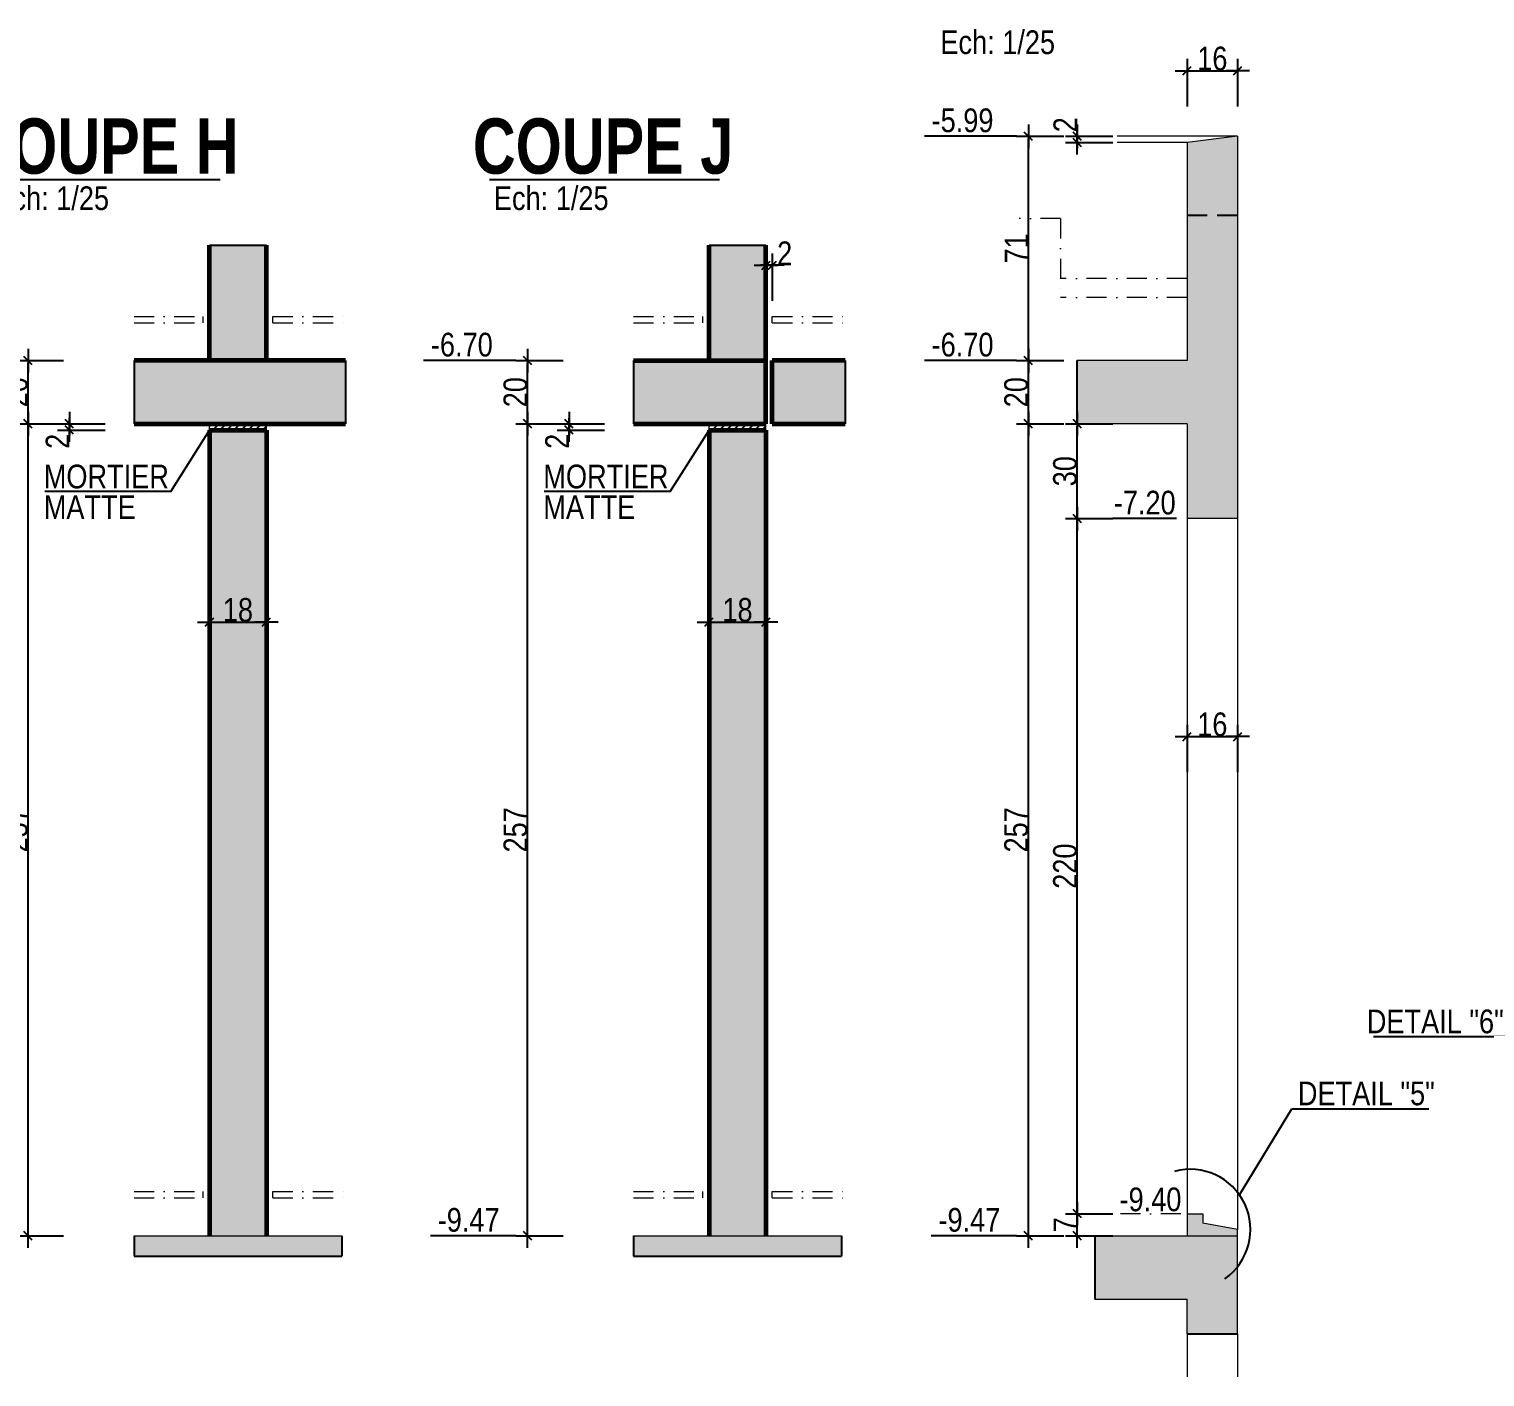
# Model space of a CAD drawing. Header units: millimetres. Extents: x 0 to 26881, y -27198 to -22998.
# Drawn here: x 25099 to 26020, y -24901 to -24048 of the extents above; entities that cross this region are included whole.
import ezdxf
from ezdxf.enums import TextEntityAlignment as Align

# ---------------------------------------------------------------- set-up
doc = ezdxf.new("R2010")
doc.units = ezdxf.units.MM
doc.linetypes.add('CACHEX2', pattern=[19.05, 12.7, -6.35])
doc.linetypes.add('TIRETPTX2', pattern=[50.8, 25.4, -12.7, 0, -12.7])
for name, color, linetype in [('01_cote_gen', 4, 'Continuous'), ('01_linteaux', 2, 'Continuous'), ('01_murs_sup', 2, 'CACHEX2'), ('01_poch_BN', 9, 'Continuous'), ('01_poch_murs', 253, 'Continuous'), ('01_texte', 230, 'Continuous'), ('AA_COTES', 2, 'Continuous')]:
    doc.layers.add(name, color=color, linetype=linetype)
doc.layers.add('01_murs_coup', color=5, linetype='Continuous', lineweight=60)
doc.layers.add('01_tram_axes', color=2, linetype='TIRETPTX2', lineweight=9)
doc.styles.add('ARIAL NA', font='ARIALN.TTF')
doc.styles.add('impact', font='impact.ttf')
doc.styles.add('STYLE2', font='ARIALN.TTF')
doc.dimstyles.new('JB25', dxfattribs={"dimscale": 0.1, "dimtxt": 150, "dimasz": 15, "dimexe": 0.1, "dimexo": 0.1, "dimgap": 0.09, "dimtad": 1, "dimdec": 1, "dimlfac": 0.5, "dimdsep": 46, "dimtxsty": 'STYLE2', "dimblk1": 'BOND_G', "dimblk2": 'BOND_D', "dimsah": 1, "dimcen": 1.5, "dimdle": 0.01, "dimse1": 1, "dimse2": 1, "dimclrd": 4, "dimclre": 2, "dimclrt": 6, "dimazin": 2, "dimtfac": 2.333333, "dimtdec": 1, "dimtix": 1, "dimtmove": 2, "dimatfit": 3, "dimldrblk": 'BOND_G', "dimfxl": 1, "dimtolj": 1, "dimtzin": 0, "dimarcsym": 0})

# ---------------------------------------------------------------- blocks, each defined once
blk = doc.blocks.new('BOND_G')
at = {"layer": 'AA_COTES', "color": 0}
for p, q in [((0, -5), (0, 15)), ((5, 0), (-5, 0)), ((1.77, 1.77), (-1.77, -1.77))]:
    blk.add_line(p, q, dxfattribs=at)
blk = doc.blocks.new('BOND_D')
at = {"layer": 'AA_COTES', "color": 0}
for p, q in [((5, 0), (-5, 0)), ((-1.77, -1.77), (1.77, 1.77)), ((0, 5), (0, -15))]:
    blk.add_line(p, q, dxfattribs=at)
blk = doc.blocks.new('*D3647')
at = {"layer": '01_cote_gen', "color": 4, "lineweight": -2, "ltscale": 0.1, "transparency": 16777216}
blk.add_line((25098.32, -24810.5), (25098.32, -24299.5), dxfattribs=at)
at = {"layer": 'Defpoints', "color": 0, "ltscale": 0.1, "transparency": 16777216}
for p in [(25098.32, -24298), (25165.38, -24298), (25165.38, -24812)]:
    blk.add_point(p, dxfattribs=at)
at = {"layer": '01_cote_gen', "color": 4, "lineweight": -2, "ltscale": 0.1, "transparency": 16777216, "xscale": 1.5, "yscale": 1.5, "zscale": 1.5}
for name, p, rotation in [('BOND_D', (25098.32, -24298), 90), ('BOND_G', (25098.32, -24812), 270)]:
    blk.add_blockref(name, p, dxfattribs=dict(at, rotation=rotation))
at = {"layer": '01_cote_gen', "color": 6, "ltscale": 0.1, "transparency": 16777216, "insert": (25090.65, -24555), "char_height": 15, "attachment_point": 5, "rotation": 90, "style": 'STYLE2'}
blk.add_mtext('\\A1;257', dxfattribs=at)
blk = doc.blocks.new('*D3648')
at = {"layer": '01_cote_gen', "color": 4, "lineweight": -2, "ltscale": 0.1, "transparency": 16777216}
blk.add_line((25098.32, -24296.5), (25098.32, -24259.5), dxfattribs=at)
at = {"layer": 'Defpoints', "color": 0, "ltscale": 0.1, "transparency": 16777216}
for p in [(25098.32, -24258), (25165.38, -24258), (25165.38, -24298)]:
    blk.add_point(p, dxfattribs=at)
at = {"layer": '01_cote_gen', "color": 4, "lineweight": -2, "ltscale": 0.1, "transparency": 16777216, "xscale": 1.5, "yscale": 1.5, "zscale": 1.5}
for name, p, rotation in [('BOND_D', (25098.32, -24258), 90), ('BOND_G', (25098.32, -24298), 270)]:
    blk.add_blockref(name, p, dxfattribs=dict(at, rotation=rotation))
at = {"layer": '01_cote_gen', "color": 6, "ltscale": 0.1, "transparency": 16777216, "insert": (25090.65, -24278), "char_height": 15, "attachment_point": 5, "rotation": 90, "style": 'STYLE2'}
blk.add_mtext('\\A1;20', dxfattribs=at)
blk = doc.blocks.new('*D3649')
at = {"layer": '01_cote_gen', "color": 4, "lineweight": -2, "ltscale": 0.1, "transparency": 16777216}
blk.add_line((25124.51, -24300.5), (25124.51, -24299.5), dxfattribs=at)
at = {"layer": 'Defpoints', "color": 0, "ltscale": 0.1, "transparency": 16777216}
for p in [(25124.51, -24298), (25231.14, -24298), (25231.14, -24302)]:
    blk.add_point(p, dxfattribs=at)
at = {"layer": '01_cote_gen', "color": 4, "lineweight": -2, "ltscale": 0.1, "transparency": 16777216, "xscale": 1.5, "yscale": 1.5, "zscale": 1.5}
for name, p, rotation in [('BOND_D', (25124.51, -24298), 90), ('BOND_G', (25124.51, -24302), 270)]:
    blk.add_blockref(name, p, dxfattribs=dict(at, rotation=rotation))
at = {"layer": '01_cote_gen', "color": 6, "ltscale": 0.1, "transparency": 16777216, "insert": (25116.97, -24309.07), "char_height": 15, "attachment_point": 5, "rotation": 90, "style": 'STYLE2'}
blk.add_mtext('\\A1;2', dxfattribs=at)
blk = doc.blocks.new('*D3650')
at = {"layer": '01_cote_gen', "color": 4, "lineweight": -2, "ltscale": 0.1, "transparency": 16777216}
blk.add_line((25214.64, -24423.53), (25247.64, -24423.53), dxfattribs=at)
at = {"layer": 'Defpoints', "color": 0, "ltscale": 0.1, "transparency": 16777216}
for p in [(25213.14, -24419.19), (25249.14, -24419.19), (25249.14, -24423.53)]:
    blk.add_point(p, dxfattribs=at)
at = {"layer": '01_cote_gen', "color": 4, "lineweight": -2, "ltscale": 0.1, "transparency": 16777216, "xscale": 1.5, "yscale": 1.5, "zscale": 1.5, "rotation": 180}
blk.add_blockref('BOND_G', (25213.14, -24423.53), dxfattribs=at)
at = {"layer": '01_cote_gen', "color": 4, "lineweight": -2, "ltscale": 0.1, "transparency": 16777216, "xscale": 1.5, "yscale": 1.5, "zscale": 1.5}
blk.add_blockref('BOND_D', (25249.14, -24423.53), dxfattribs=at)
at = {"layer": '01_cote_gen', "color": 6, "ltscale": 0.1, "transparency": 16777216, "insert": (25231.14, -24415.87), "char_height": 15, "attachment_point": 5, "style": 'STYLE2'}
blk.add_mtext('\\A1;18', dxfattribs=at)
blk = doc.blocks.new('*D3643')
at = {"layer": '01_cote_gen', "color": 4, "lineweight": -2, "ltscale": 0.1, "transparency": 16777216}
blk.add_line((25414.49, -24810.5), (25414.49, -24299.5), dxfattribs=at)
at = {"layer": 'Defpoints', "color": 0, "ltscale": 0.1, "transparency": 16777216}
for p in [(25414.49, -24298), (25569.32, -24298), (25481.55, -24812)]:
    blk.add_point(p, dxfattribs=at)
at = {"layer": '01_cote_gen', "color": 4, "lineweight": -2, "ltscale": 0.1, "transparency": 16777216, "xscale": 1.5, "yscale": 1.5, "zscale": 1.5}
for name, p, rotation in [('BOND_D', (25414.49, -24298), 90), ('BOND_G', (25414.49, -24812), 270)]:
    blk.add_blockref(name, p, dxfattribs=dict(at, rotation=rotation))
at = {"layer": '01_cote_gen', "color": 6, "ltscale": 0.1, "transparency": 16777216, "insert": (25406.82, -24555), "char_height": 15, "attachment_point": 5, "rotation": 90, "style": 'STYLE2'}
blk.add_mtext('\\A1;257', dxfattribs=at)
blk = doc.blocks.new('*D3642')
at = {"layer": '01_cote_gen', "color": 4, "lineweight": -2, "ltscale": 0.1, "transparency": 16777216}
blk.add_line((25414.49, -24296.5), (25414.49, -24259.5), dxfattribs=at)
at = {"layer": 'Defpoints', "color": 0, "ltscale": 0.1, "transparency": 16777216}
for p in [(25414.49, -24258), (25481.55, -24258), (25481.55, -24298)]:
    blk.add_point(p, dxfattribs=at)
at = {"layer": '01_cote_gen', "color": 4, "lineweight": -2, "ltscale": 0.1, "transparency": 16777216, "xscale": 1.5, "yscale": 1.5, "zscale": 1.5}
for name, p, rotation in [('BOND_D', (25414.49, -24258), 90), ('BOND_G', (25414.49, -24298), 270)]:
    blk.add_blockref(name, p, dxfattribs=dict(at, rotation=rotation))
at = {"layer": '01_cote_gen', "color": 6, "ltscale": 0.1, "transparency": 16777216, "insert": (25406.82, -24278), "char_height": 15, "attachment_point": 5, "rotation": 90, "style": 'STYLE2'}
blk.add_mtext('\\A1;20', dxfattribs=at)
blk = doc.blocks.new('*D3644')
at = {"layer": '01_cote_gen', "color": 4, "lineweight": -2, "ltscale": 0.1, "transparency": 16777216}
blk.add_line((25440.68, -24300.5), (25440.68, -24299.5), dxfattribs=at)
at = {"layer": 'Defpoints', "color": 0, "ltscale": 0.1, "transparency": 16777216}
for p in [(25440.68, -24298), (25547.32, -24298), (25547.32, -24302)]:
    blk.add_point(p, dxfattribs=at)
at = {"layer": '01_cote_gen', "color": 4, "lineweight": -2, "ltscale": 0.1, "transparency": 16777216, "xscale": 1.5, "yscale": 1.5, "zscale": 1.5}
for name, p, rotation in [('BOND_D', (25440.68, -24298), 90), ('BOND_G', (25440.68, -24302), 270)]:
    blk.add_blockref(name, p, dxfattribs=dict(at, rotation=rotation))
at = {"layer": '01_cote_gen', "color": 6, "ltscale": 0.1, "transparency": 16777216, "insert": (25433.15, -24309.07), "char_height": 15, "attachment_point": 5, "rotation": 90, "style": 'STYLE2'}
blk.add_mtext('\\A1;2', dxfattribs=at)
blk = doc.blocks.new('*D3645')
at = {"layer": '01_cote_gen', "color": 4, "lineweight": -2, "ltscale": 0.1, "transparency": 16777216}
blk.add_line((25530.82, -24423.53), (25563.82, -24423.53), dxfattribs=at)
at = {"layer": 'Defpoints', "color": 0, "ltscale": 0.1, "transparency": 16777216}
for p in [(25529.32, -24419.19), (25565.32, -24419.19), (25565.32, -24423.53)]:
    blk.add_point(p, dxfattribs=at)
at = {"layer": '01_cote_gen', "color": 4, "lineweight": -2, "ltscale": 0.1, "transparency": 16777216, "xscale": 1.5, "yscale": 1.5, "zscale": 1.5, "rotation": 180}
blk.add_blockref('BOND_G', (25529.32, -24423.53), dxfattribs=at)
at = {"layer": '01_cote_gen', "color": 4, "lineweight": -2, "ltscale": 0.1, "transparency": 16777216, "xscale": 1.5, "yscale": 1.5, "zscale": 1.5}
blk.add_blockref('BOND_D', (25565.32, -24423.53), dxfattribs=at)
at = {"layer": '01_cote_gen', "color": 6, "ltscale": 0.1, "transparency": 16777216, "insert": (25547.32, -24415.87), "char_height": 15, "attachment_point": 5, "style": 'STYLE2'}
blk.add_mtext('\\A1;18', dxfattribs=at)
blk = doc.blocks.new('*D3646')
at = {"layer": '01_cote_gen', "color": 4, "lineweight": -2, "ltscale": 0.1, "transparency": 16777216}
blk.add_line((25566.82, -24197.62), (25567.82, -24197.62), dxfattribs=at)
at = {"layer": 'Defpoints', "color": 0, "ltscale": 0.1, "transparency": 16777216}
for p in [(25569.32, -24197.62), (25565.32, -24205.54), (25569.32, -24258)]:
    blk.add_point(p, dxfattribs=at)
at = {"layer": '01_cote_gen', "color": 4, "lineweight": -2, "ltscale": 0.1, "transparency": 16777216, "xscale": 1.5, "yscale": 1.5, "zscale": 1.5, "rotation": 180}
blk.add_blockref('BOND_G', (25565.32, -24197.62), dxfattribs=at)
at = {"layer": '01_cote_gen', "color": 4, "lineweight": -2, "ltscale": 0.1, "transparency": 16777216, "xscale": 1.5, "yscale": 1.5, "zscale": 1.5}
blk.add_blockref('BOND_D', (25569.32, -24197.62), dxfattribs=at)
at = {"layer": '01_cote_gen', "color": 6, "ltscale": 0.1, "transparency": 16777216, "insert": (25577.17, -24190.08), "char_height": 15, "attachment_point": 5, "style": 'STYLE2'}
blk.add_mtext('\\A1;2', dxfattribs=at)
blk = doc.blocks.new('*D3651')
at = {"layer": '01_cote_gen', "color": 4, "lineweight": -2, "ltscale": 0.1, "transparency": 16777216}
blk.add_line((25833.34, -24074.54), (25862.34, -24074.54), dxfattribs=at)
at = {"layer": 'Defpoints', "color": 0, "ltscale": 0.1, "transparency": 16777216}
for p in [(25863.84, -24074.54), (25863.84, -24138.67), (25831.84, -24142.67)]:
    blk.add_point(p, dxfattribs=at)
at = {"layer": '01_cote_gen', "color": 4, "lineweight": -2, "ltscale": 0.1, "transparency": 16777216, "xscale": 1.5, "yscale": 1.5, "zscale": 1.5, "rotation": 180}
blk.add_blockref('BOND_G', (25831.84, -24074.54), dxfattribs=at)
at = {"layer": '01_cote_gen', "color": 4, "lineweight": -2, "ltscale": 0.1, "transparency": 16777216, "xscale": 1.5, "yscale": 1.5, "zscale": 1.5}
blk.add_blockref('BOND_D', (25863.84, -24074.54), dxfattribs=at)
at = {"layer": '01_cote_gen', "color": 6, "ltscale": 0.1, "transparency": 16777216, "insert": (25847.84, -24066.87), "char_height": 15, "attachment_point": 5, "style": 'STYLE2'}
blk.add_mtext('\\A1;16', dxfattribs=at)
blk = doc.blocks.new('*D3652')
at = {"layer": '01_cote_gen', "color": 4, "lineweight": -2, "ltscale": 0.1, "transparency": 16777216}
blk.add_line((25762.33, -24810.5), (25762.33, -24799.5), dxfattribs=at)
at = {"layer": 'Defpoints', "color": 0, "ltscale": 0.1, "transparency": 16777216}
for p in [(25762.33, -24798), (25784.08, -24798), (25784.08, -24812)]:
    blk.add_point(p, dxfattribs=at)
at = {"layer": '01_cote_gen', "color": 4, "lineweight": -2, "ltscale": 0.1, "transparency": 16777216, "xscale": 1.5, "yscale": 1.5, "zscale": 1.5}
for name, p, rotation in [('BOND_D', (25762.33, -24798), 90), ('BOND_G', (25762.33, -24812), 270)]:
    blk.add_blockref(name, p, dxfattribs=dict(at, rotation=rotation))
at = {"layer": '01_cote_gen', "color": 6, "ltscale": 0.1, "transparency": 16777216, "insert": (25754.82, -24805), "char_height": 15, "attachment_point": 5, "rotation": 90, "style": 'STYLE2'}
blk.add_mtext('\\A1;7', dxfattribs=at)
blk = doc.blocks.new('*D3653')
at = {"layer": '01_cote_gen', "color": 4, "lineweight": -2, "ltscale": 0.1, "transparency": 16777216}
blk.add_line((25762.33, -24796.5), (25762.33, -24359.5), dxfattribs=at)
at = {"layer": 'Defpoints', "color": 0, "ltscale": 0.1, "transparency": 16777216}
for p in [(25762.33, -24358), (25831.84, -24358), (25784.83, -24798)]:
    blk.add_point(p, dxfattribs=at)
at = {"layer": '01_cote_gen', "color": 4, "lineweight": -2, "ltscale": 0.1, "transparency": 16777216, "xscale": 1.5, "yscale": 1.5, "zscale": 1.5}
for name, p, rotation in [('BOND_D', (25762.33, -24358), 90), ('BOND_G', (25762.33, -24798), 270)]:
    blk.add_blockref(name, p, dxfattribs=dict(at, rotation=rotation))
at = {"layer": '01_cote_gen', "color": 6, "ltscale": 0.1, "transparency": 16777216, "insert": (25754.66, -24578), "char_height": 15, "attachment_point": 5, "rotation": 90, "style": 'STYLE2'}
blk.add_mtext('\\A1;220', dxfattribs=at)
blk = doc.blocks.new('*D3654')
at = {"layer": '01_cote_gen', "color": 4, "lineweight": -2, "ltscale": 0.1, "transparency": 16777216}
blk.add_line((25731.4, -24810.5), (25731.4, -24299.5), dxfattribs=at)
at = {"layer": 'Defpoints', "color": 0, "ltscale": 0.1, "transparency": 16777216}
for p in [(25731.4, -24298), (25807.96, -24298), (25821.96, -24812)]:
    blk.add_point(p, dxfattribs=at)
at = {"layer": '01_cote_gen', "color": 4, "lineweight": -2, "ltscale": 0.1, "transparency": 16777216, "xscale": 1.5, "yscale": 1.5, "zscale": 1.5}
for name, p, rotation in [('BOND_D', (25731.4, -24298), 90), ('BOND_G', (25731.4, -24812), 270)]:
    blk.add_blockref(name, p, dxfattribs=dict(at, rotation=rotation))
at = {"layer": '01_cote_gen', "color": 6, "ltscale": 0.1, "transparency": 16777216, "insert": (25723.74, -24555), "char_height": 15, "attachment_point": 5, "rotation": 90, "style": 'STYLE2'}
blk.add_mtext('\\A1;257', dxfattribs=at)
blk = doc.blocks.new('*D3655')
at = {"layer": '01_cote_gen', "color": 4, "lineweight": -2, "ltscale": 0.1, "transparency": 16777216}
blk.add_line((25762.33, -24356.5), (25762.33, -24299.5), dxfattribs=at)
at = {"layer": 'Defpoints', "color": 0, "ltscale": 0.1, "transparency": 16777216}
for p in [(25762.33, -24298), (25831.84, -24298), (25831.84, -24358)]:
    blk.add_point(p, dxfattribs=at)
at = {"layer": '01_cote_gen', "color": 4, "lineweight": -2, "ltscale": 0.1, "transparency": 16777216, "xscale": 1.5, "yscale": 1.5, "zscale": 1.5}
for name, p, rotation in [('BOND_D', (25762.33, -24298), 90), ('BOND_G', (25762.33, -24358), 270)]:
    blk.add_blockref(name, p, dxfattribs=dict(at, rotation=rotation))
at = {"layer": '01_cote_gen', "color": 6, "ltscale": 0.1, "transparency": 16777216, "insert": (25754.66, -24328), "char_height": 15, "attachment_point": 5, "rotation": 90, "style": 'STYLE2'}
blk.add_mtext('\\A1;30', dxfattribs=at)
blk = doc.blocks.new('*D3656')
at = {"layer": '01_cote_gen', "color": 4, "lineweight": -2, "ltscale": 0.1, "transparency": 16777216}
blk.add_line((25731.4, -24296.5), (25731.4, -24259.5), dxfattribs=at)
at = {"layer": 'Defpoints', "color": 0, "ltscale": 0.1, "transparency": 16777216}
for p in [(25731.4, -24258), (25791.74, -24258), (25796.09, -24298)]:
    blk.add_point(p, dxfattribs=at)
at = {"layer": '01_cote_gen', "color": 4, "lineweight": -2, "ltscale": 0.1, "transparency": 16777216, "xscale": 1.5, "yscale": 1.5, "zscale": 1.5}
for name, p, rotation in [('BOND_D', (25731.4, -24258), 90), ('BOND_G', (25731.4, -24298), 270)]:
    blk.add_blockref(name, p, dxfattribs=dict(at, rotation=rotation))
at = {"layer": '01_cote_gen', "color": 6, "ltscale": 0.1, "transparency": 16777216, "insert": (25723.74, -24278), "char_height": 15, "attachment_point": 5, "rotation": 90, "style": 'STYLE2'}
blk.add_mtext('\\A1;20', dxfattribs=at)
blk = doc.blocks.new('*D3657')
at = {"layer": '01_cote_gen', "color": 4, "lineweight": -2, "ltscale": 0.1, "transparency": 16777216}
blk.add_line((25833.34, -24495.99), (25862.34, -24495.99), dxfattribs=at)
at = {"layer": 'Defpoints', "color": 0, "ltscale": 0.1, "transparency": 16777216}
for p in [(25863.84, -24495.99), (25831.84, -24506.91), (25863.84, -24504.27)]:
    blk.add_point(p, dxfattribs=at)
at = {"layer": '01_cote_gen', "color": 4, "lineweight": -2, "ltscale": 0.1, "transparency": 16777216, "xscale": 1.5, "yscale": 1.5, "zscale": 1.5, "rotation": 180}
blk.add_blockref('BOND_G', (25831.84, -24495.99), dxfattribs=at)
at = {"layer": '01_cote_gen', "color": 4, "lineweight": -2, "ltscale": 0.1, "transparency": 16777216, "xscale": 1.5, "yscale": 1.5, "zscale": 1.5}
blk.add_blockref('BOND_D', (25863.84, -24495.99), dxfattribs=at)
at = {"layer": '01_cote_gen', "color": 6, "ltscale": 0.1, "transparency": 16777216, "insert": (25847.84, -24488.33), "char_height": 15, "attachment_point": 5, "style": 'STYLE2'}
blk.add_mtext('\\A1;16', dxfattribs=at)
blk = doc.blocks.new('*D3658')
at = {"layer": '01_cote_gen', "color": 4, "lineweight": -2, "ltscale": 0.1, "transparency": 16777216}
blk.add_line((25731.4, -24256.5), (25731.4, -24117.5), dxfattribs=at)
at = {"layer": 'Defpoints', "color": 0, "ltscale": 0.1, "transparency": 16777216}
for p in [(25731.4, -24116), (25863.84, -24116), (25831.84, -24258)]:
    blk.add_point(p, dxfattribs=at)
at = {"layer": '01_cote_gen', "color": 4, "lineweight": -2, "ltscale": 0.1, "transparency": 16777216, "xscale": 1.5, "yscale": 1.5, "zscale": 1.5}
for name, p, rotation in [('BOND_D', (25731.4, -24116), 90), ('BOND_G', (25731.4, -24258), 270)]:
    blk.add_blockref(name, p, dxfattribs=dict(at, rotation=rotation))
at = {"layer": '01_cote_gen', "color": 6, "ltscale": 0.1, "transparency": 16777216, "insert": (25723.87, -24187), "char_height": 15, "attachment_point": 5, "rotation": 90, "style": 'STYLE2'}
blk.add_mtext('\\A1;71', dxfattribs=at)
blk = doc.blocks.new('*D3659')
at = {"layer": '01_cote_gen', "color": 4, "lineweight": -2, "ltscale": 0.1, "transparency": 16777216}
blk.add_line((25762.33, -24118.5), (25762.33, -24117.5), dxfattribs=at)
at = {"layer": 'Defpoints', "color": 0, "ltscale": 0.1, "transparency": 16777216}
for p in [(25762.33, -24116), (25831.84, -24120), (25863.84, -24116)]:
    blk.add_point(p, dxfattribs=at)
at = {"layer": '01_cote_gen', "color": 4, "lineweight": -2, "ltscale": 0.1, "transparency": 16777216, "xscale": 1.5, "yscale": 1.5, "zscale": 1.5}
for name, p, rotation in [('BOND_D', (25762.33, -24116), 90), ('BOND_G', (25762.33, -24120), 270)]:
    blk.add_blockref(name, p, dxfattribs=dict(at, rotation=rotation))
at = {"layer": '01_cote_gen', "color": 6, "ltscale": 0.1, "transparency": 16777216, "insert": (25754.79, -24108.71), "char_height": 15, "attachment_point": 5, "rotation": 90, "style": 'STYLE2'}
blk.add_mtext('\\A1;2', dxfattribs=at)

msp = doc.modelspace()

# ---------------------------------------------------------------- hatches: boundary and pattern name
at = {"layer": '01_poch_BN', "ltscale": 0.1}
h = msp.add_hatch(color=256, dxfattribs=at)
h.dxf.hatch_style = 1
h.paths.add_polyline_path([(25841.84, -24804), (25841.84, -24798), (25831.84, -24798), (25831.84, -24812), (25863.84, -24812), (25863.84, -24808)])
h.paths.add_polyline_path([(25863.84, -24812), (25773.41, -24812), (25773.41, -24852), (25831.84, -24852), (25831.84, -24874), (25863.84, -24874)])
h.paths.add_polyline_path([(25863.84, -24116), (25831.84, -24120), (25831.84, -24258), (25761.98, -24258), (25761.98, -24298), (25831.84, -24298), (25831.84, -24358), (25863.84, -24358)])
h = msp.add_hatch(color=256, dxfattribs=at)
h.dxf.hatch_style = 1
h.paths.add_polyline_path([(25249.14, -24184.88), (25213.14, -24184.88), (25213.14, -24258), (25249.14, -24258)])
h = msp.add_hatch(color=256, dxfattribs=at)
h.dxf.hatch_style = 1
h.paths.add_polyline_path([(25565.32, -24184.88), (25529.32, -24184.88), (25529.32, -24258), (25565.32, -24258)])
h.paths.add_polyline_path([(25565.32, -24258), (25481.55, -24258), (25481.55, -24298), (25565.32, -24298)])
h.paths.add_polyline_path([(25615.43, -24258), (25569.32, -24258), (25569.32, -24298), (25615.43, -24298)])
h.paths.add_polyline_path([(25565.32, -24302), (25529.32, -24302), (25529.32, -24812), (25565.32, -24812)])
h.paths.add_polyline_path([(25613.08, -24812), (25481.55, -24812), (25481.55, -24824.94), (25613.08, -24824.94)])
h = msp.add_hatch(color=256, dxfattribs=at)
h.dxf.hatch_style = 1
h.paths.add_polyline_path([(25299.25, -24258), (25165.38, -24258), (25165.38, -24298), (25299.25, -24298)])
h.paths.add_polyline_path([(25249.14, -24302), (25213.14, -24302), (25213.14, -24812), (25249.14, -24812)])
h.paths.add_polyline_path([(25296.91, -24812), (25165.38, -24812), (25165.38, -24824.94), (25296.91, -24824.94)])
at = {"layer": '01_poch_murs', "ltscale": 0.1}
h = msp.add_hatch(dxfattribs=at)
h.set_pattern_fill('ANSI31', color=256)
h.set_pattern_definition([(45, (-263.707, -1062.9768), (-2.24506403, 2.24506403), [])])
h.paths.add_polyline_path([(25249.14, -24298), (25213.14, -24298), (25213.14, -24302), (25249.14, -24302)])
h = msp.add_hatch(dxfattribs=at)
h.set_pattern_fill('ANSI31', color=256)
h.set_pattern_definition([(45, (52.4668, -1062.9768), (-2.24506403, 2.24506403), [])])
h.paths.add_polyline_path([(25565.32, -24298), (25529.32, -24298), (25529.32, -24302), (25565.32, -24302)])

# ---------------------------------------------------------------- linework, layer by layer
at = {"layer": '01_linteaux', "lineweight": 0}
for p, q in [((25863.84, -24116), (25787.52, -24116)), ((25831.84, -24120), (25787.52, -24120)), ((25831.84, -24358), (25831.84, -24798)), ((25863.84, -24358), (25863.84, -24808)), ((25831.84, -24874), (25831.84, -24901.29)), ((25863.84, -24874), (25863.84, -24901.29))]:
    msp.add_line(p, q, dxfattribs=at)
at = {"layer": '01_murs_coup', "linetype": 'Continuous', "lineweight": 0}
for p, q in [((25863.84, -24116), (25831.84, -24120)), ((25831.84, -24120), (25831.84, -24258)), ((25863.84, -24116), (25863.84, -24358)), ((25831.84, -24258), (25761.98, -24258)), ((25831.84, -24298), (25761.98, -24298)), ((25831.84, -24298), (25831.84, -24358)), ((25863.84, -24358), (25831.84, -24358)), ((25831.84, -24798), (25831.84, -24812)), ((25831.84, -24798), (25841.84, -24798)), ((25841.84, -24798), (25841.84, -24804)), ((25165.38, -24812), (25296.91, -24812)), ((25481.55, -24812), (25613.08, -24812)), ((25773.41, -24812), (25863.84, -24812)), ((25863.84, -24808), (25841.84, -24804)), ((25863.84, -24812), (25863.84, -24808)), ((25863.84, -24874), (25863.84, -24812)), ((25773.41, -24852), (25831.84, -24852)), ((25831.84, -24874), (25831.84, -24852))]:
    msp.add_line(p, q, dxfattribs=at)
at = {"layer": '01_murs_coup'}
for p, q in [((25213.14, -24258), (25213.14, -24184.88)), ((25249.14, -24258), (25249.14, -24184.88)), ((25529.32, -24258), (25529.32, -24184.88)), ((25565.32, -24298), (25565.32, -24184.88)), ((25299.25, -24258), (25165.38, -24258)), ((25481.55, -24258), (25565.32, -24258)), ((25615.43, -24258), (25569.32, -24258)), ((25569.32, -24298), (25569.32, -24258)), ((25165.38, -24298), (25299.25, -24298)), ((25213.14, -24302), (25213.14, -24812)), ((25213.14, -24302), (25249.14, -24302)), ((25249.14, -24302), (25249.14, -24812)), ((25481.55, -24298), (25565.32, -24298)), ((25529.32, -24302), (25529.32, -24812)), ((25529.32, -24302), (25565.32, -24302)), ((25565.32, -24302), (25565.32, -24812)), ((25569.32, -24298), (25615.43, -24298))]:
    msp.add_line(p, q, dxfattribs=at)
at = {"layer": '01_murs_sup'}
msp.add_line((25831.84, -24166), (25863.84, -24166), dxfattribs=at)
at = {"layer": '01_poch_BN', "ltscale": 0.1}
for p, q in [((25213.14, -24184.88), (25249.14, -24184.88)), ((25529.32, -24184.88), (25565.32, -24184.88)), ((25165.38, -24258), (25165.38, -24298)), ((25299.25, -24258), (25299.25, -24298)), ((25481.55, -24258), (25481.55, -24298)), ((25615.43, -24258), (25615.43, -24298)), ((25761.98, -24258), (25761.98, -24298)), ((25165.38, -24812), (25165.38, -24824.94)), ((25296.91, -24812), (25296.91, -24824.94)), ((25481.55, -24812), (25481.55, -24824.94)), ((25613.08, -24812), (25613.08, -24824.94)), ((25773.41, -24812), (25773.41, -24852)), ((25165.38, -24824.94), (25296.91, -24824.94)), ((25481.55, -24824.94), (25613.08, -24824.94)), ((25831.84, -24874), (25863.84, -24874))]:
    msp.add_line(p, q, dxfattribs=at)
at = {"layer": '01_texte'}
for p, q in [((25723.9, -24116), (25665.58, -24116)), ((25074.22, -24143.27), (25219.82, -24143.27)), ((25390.4, -24143.27), (25536, -24143.27)), ((25406.99, -24258), (25348.67, -24258)), ((25723.9, -24258), (25665.58, -24258)), ((25188.62, -24340.92), (25213.14, -24302)), ((25504.79, -24340.92), (25529.32, -24302)), ((25188.62, -24340.92), (25108.85, -24340.92)), ((25504.79, -24340.92), (25425.03, -24340.92)), ((25825.23, -24358), (25784.83, -24358)), ((26036.58, -24685.94), (25949.86, -24685.94)), ((25864.95, -24785.99), (25898.14, -24731.51)), ((25898.14, -24731.51), (25984.86, -24731.51)), ((25406.99, -24812), (25352.99, -24812)), ((25723.9, -24812), (25669.91, -24812))]:
    msp.add_line(p, q, dxfattribs=at)
msp.add_arc((25833.84, -24808), 38.11, 305.26313, 105.21393, dxfattribs=at)
at = {"layer": '01_tram_axes', "ltscale": 0.5}
for p, q in [((25751.84, -24168), (25725.66, -24168)), ((25751.84, -24168), (25751.84, -24218)), ((25831.84, -24206), (25751.84, -24206)), ((25831.84, -24218), (25751.84, -24218)), ((25165.38, -24230), (25209.14, -24230)), ((25209.14, -24234), (25209.14, -24230)), ((25253.14, -24234), (25253.14, -24230)), ((25253.14, -24230), (25299.25, -24230)), ((25481.55, -24230), (25525.32, -24230)), ((25525.32, -24234), (25525.32, -24230)), ((25569.32, -24234), (25569.32, -24230)), ((25569.32, -24230), (25615.43, -24230)), ((25165.38, -24234), (25209.14, -24234)), ((25253.14, -24234), (25299.25, -24234)), ((25481.55, -24234), (25525.32, -24234)), ((25569.32, -24234), (25615.43, -24234)), ((25213.14, -24302), (25213.14, -24298)), ((25249.14, -24302), (25249.14, -24298)), ((25529.32, -24302), (25529.32, -24298)), ((25565.32, -24302), (25565.32, -24298)), ((25165.38, -24784), (25209.14, -24784)), ((25209.14, -24788), (25209.14, -24784)), ((25253.14, -24788), (25253.14, -24784)), ((25253.14, -24784), (25299.25, -24784)), ((25481.55, -24784), (25525.32, -24784)), ((25525.32, -24788), (25525.32, -24784)), ((25569.32, -24788), (25569.32, -24784)), ((25569.32, -24784), (25615.43, -24784)), ((25165.38, -24788), (25209.14, -24788)), ((25253.14, -24788), (25299.25, -24788)), ((25481.55, -24788), (25525.32, -24788)), ((25569.32, -24788), (25615.43, -24788)), ((25827.84, -24798), (25773.41, -24798))]:
    msp.add_line(p, q, dxfattribs=at)

# ---------------------------------------------------------------- texts
at = {"layer": '01_texte'}
for s, style, p in [('Ech: 1/25', 'STYLE2', (25675.7, -24063.96)), ('-5.99', 'ARIAL NA', (25670.17, -24113.38)), ('Ech: 1/25', 'STYLE2', (25076.96, -24162.68)), ('Ech: 1/25', 'STYLE2', (25393.13, -24162.68)), ('-6.70', 'ARIAL NA', (25353.26, -24255.38)), ('-6.70', 'ARIAL NA', (25670.17, -24255.38)), ('MORTIER', 'ARIAL NA', (25108.24, -24338.85)), ('MORTIER', 'ARIAL NA', (25424.42, -24338.85)), ('-7.20', 'ARIAL NA', (25785.46, -24355.38)), ('MATTE ', 'ARIAL NA', (25108.24, -24358.27)), ('MATTE ', 'ARIAL NA', (25424.42, -24358.27)), ('DETAIL "6"', 'ARIAL NA', (25945.6, -24683.78)), ('DETAIL "5"', 'ARIAL NA', (25901.96, -24729.35)), ('-9.40', 'ARIAL NA', (25789.1, -24796.43)), ('-9.47', 'ARIAL NA', (25357.58, -24809.38)), ('-9.47', 'ARIAL NA', (25674.5, -24809.38))]:
    msp.add_text(s, height=15, dxfattribs=dict(at, style=style)).set_placement(p)
at = {"layer": '01_texte', "style": 'impact'}
for s, p in [('COUPE H', (25146.03, -24122.17)), ('COUPE J', (25462.21, -24122.17))]:
    msp.add_text(s, height=35, dxfattribs=at).set_placement(p, align=Align.MIDDLE)

# ---------------------------------------------------------------- dimensions: what is measured, and where the dimension line sits
at = {"layer": '01_cote_gen', "ltscale": 0.1}
for base, p1, p2, picture, middle in [((25863.84, -24074.54), (25831.84, -24142.67), (25863.84, -24138.67), '*D3651', (25847.84, -24066.87)), ((25249.14, -24423.53), (25213.14, -24419.19), (25249.14, -24419.19), '*D3650', (25231.14, -24415.87)), ((25565.32, -24423.53), (25529.32, -24419.19), (25565.32, -24419.19), '*D3645', (25547.32, -24415.87)), ((25863.84, -24495.99), (25831.84, -24506.91), (25863.84, -24504.27), '*D3657', (25847.84, -24488.33))]:
    dim = msp.add_linear_dim(base=base, p1=p1, p2=p2, dimstyle='JB25', dxfattribs=at)
    dim.commit()
    dim.dimension.update_dxf_attribs({"geometry": picture, "text_midpoint": middle})
for base, p1, p2, picture, middle in [((25731.4, -24116), (25831.84, -24258), (25863.84, -24116), '*D3658', (25723.87, -24187)), ((25098.32, -24258), (25165.38, -24298), (25165.38, -24258), '*D3648', (25090.65, -24278)), ((25414.49, -24258), (25481.55, -24298), (25481.55, -24258), '*D3642', (25406.82, -24278)), ((25731.4, -24258), (25796.09, -24298), (25791.74, -24258), '*D3656', (25723.74, -24278)), ((25098.32, -24298), (25165.38, -24812), (25165.38, -24298), '*D3647', (25090.65, -24555)), ((25414.49, -24298), (25481.55, -24812), (25569.32, -24298), '*D3643', (25406.82, -24555)), ((25731.4, -24298), (25821.96, -24812), (25807.96, -24298), '*D3654', (25723.74, -24555)), ((25762.33, -24298), (25831.84, -24358), (25831.84, -24298), '*D3655', (25754.66, -24328)), ((25762.33, -24358), (25784.83, -24798), (25831.84, -24358), '*D3653', (25754.66, -24578)), ((25762.33, -24798), (25784.08, -24812), (25784.08, -24798), '*D3652', (25754.82, -24805))]:
    dim = msp.add_linear_dim(base=base, p1=p1, p2=p2, angle=90, dimstyle='JB25', dxfattribs=at)
    dim.commit()
    dim.dimension.update_dxf_attribs({"geometry": picture, "text_midpoint": middle})
for base, p1, p2, picture, middle in [((25762.33, -24116), (25831.84, -24120), (25863.84, -24116), '*D3659', (25754.79, -24108.71)), ((25124.51, -24298), (25231.14, -24302), (25231.14, -24298), '*D3649', (25116.97, -24309.07)), ((25440.68, -24298), (25547.32, -24302), (25547.32, -24298), '*D3644', (25433.15, -24309.07))]:
    dim = msp.add_linear_dim(base=base, p1=p1, p2=p2, angle=90, dimstyle='JB25', dxfattribs=at)
    dim.commit()
    dim.dimension.update_dxf_attribs({"geometry": picture, "text_midpoint": middle, "dimtype": 160})
dim = msp.add_linear_dim(base=(25569.32, -24197.62), p1=(25565.32, -24205.54), p2=(25569.32, -24258), dimstyle='JB25', dxfattribs=at)
dim.commit()
dim.dimension.update_dxf_attribs({"geometry": '*D3646', "text_midpoint": (25577.17, -24190.08), "dimtype": 160})

doc.saveas('drawing.dxf')
